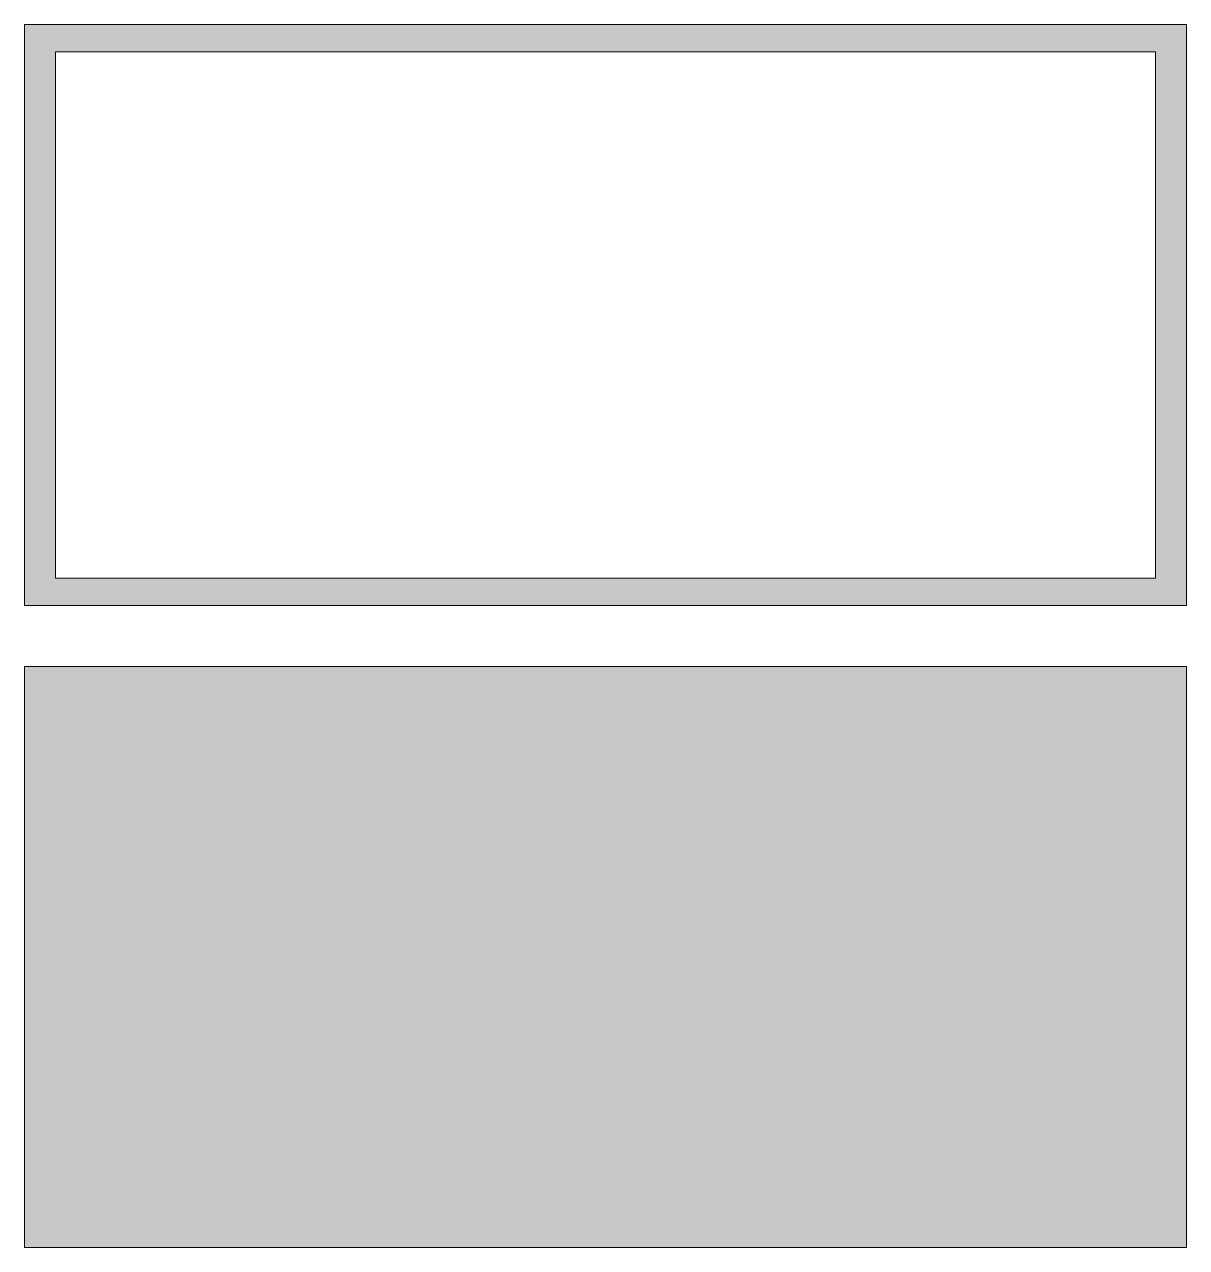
# Model space of a CAD drawing. Extents: x 20 to 2250, y -2734 to 1454.
# Drawn here: x 1287 to 2250, y -2734 to -1719 of the extents above; entities that cross this region are included whole.
import ezdxf

# ---------------------------------------------------------------- set-up
doc = ezdxf.new("R2010")
doc.units = 0
doc.header["$MEASUREMENT"] = 0
doc.layers.add('Layer 1', color=7, linetype='Continuous')

# ---------------------------------------------------------------- blocks, each defined once
blk = doc.blocks.new('block 2')
at = {"layer": 'Layer 1', "true_color": 0xf2b571}
h = blk.add_hatch(color=31, dxfattribs=at)
h.dxf.hatch_style = 2
h.paths.add_polyline_path([(2250.4, -1719.4), (1286.6, -1719.4), (1286.6, -2201.3), (2250.4, -2201.3)])
h.paths.add_polyline_path([(2224.7, -1742.1), (2224.7, -2178.6), (1312.3, -2178.6), (1312.3, -1742.1)])
h = blk.add_hatch(color=31, dxfattribs=at)
h.dxf.hatch_style = 2
h.paths.add_polyline_path([(1286.6, -2251.9), (1286.6, -2733.8), (2250.4, -2733.8), (2250.4, -2251.9)])
at = {"layer": 'Layer 1', "lineweight": 0}
for points in [[(2250.4, -1719.4), (1286.6, -1719.4), (1286.6, -2201.3), (2250.4, -2201.3), (2250.4, -1719.4), (2250.4, -1719.4)], [(2224.7, -1742.1), (2224.7, -2178.6), (1312.3, -2178.6), (1312.3, -1742.1), (2224.7, -1742.1)], [(1286.6, -2251.9), (1286.6, -2733.8), (2250.4, -2733.8), (2250.4, -2251.9), (1286.6, -2251.9)]]:
    blk.add_lwpolyline(points, dxfattribs=at)

msp = doc.modelspace()

# ---------------------------------------------------------------- block references
at = {"layer": 'Layer 1'}
msp.add_blockref('block 2', (0, 0), dxfattribs=at)

doc.saveas('drawing.dxf')
